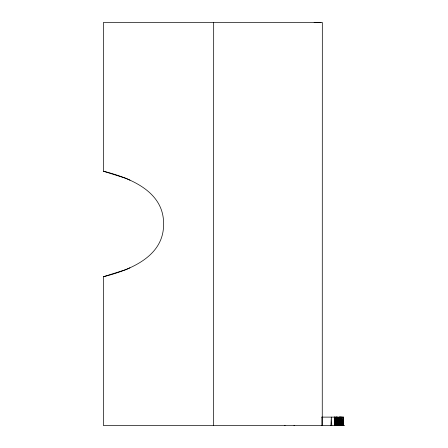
<?xml version="1.0" encoding="UTF-8"?>
<svg xmlns="http://www.w3.org/2000/svg" width="448" height="448" viewBox="0 0 448 448"><rect width="100%" height="100%" fill="white"/><g stroke="black" fill="none" stroke-linecap="round" stroke-linejoin="round"><path stroke-width="0.67" d="M129.965 267.826L126.252 269.528L103.454 276.724L103.426 425.555L344.344 425.594M129.982 180.141L126.263 178.438L103.471 171.231L103.494 22.4L322.325 22.434L322.258 425.589M213.606 425.572L213.679 22.417M321.95 425.594L321.966 417.122M336.09 425.594L336.258 417.122L336.605 417.122L336.722 425.594L336.347 425.594M341.594 417.127L341.55 425.6L340.189 417.127L340.626 425.6L339.242 417.122L338.346 425.594L338.346 421.036M339.242 425.594L339.242 417.122M341.432 425.594L341.432 417.122L340.732 425.594L340.732 417.122L339.937 425.594L339.937 417.122L339.035 425.594L339.147 417.122L338.145 425.594L337.882 417.122L337.316 425.594L337.036 417.122L336.577 425.594M341.6 419.731L341.342 425.6L342.642 425.6L342.524 417.122M336.101 421.686L336.258 417.122L336.302 425.594M336.241 425.594L336.258 417.122M343.168 425.594L343.319 417.122L321.759 417.122M334.488 425.594L334.762 417.122L335.143 417.122L335.311 425.594L334.762 417.122M339.814 421.686L340.032 417.127L340.547 425.6L340.878 417.127L341.398 417.127L341.393 425.6L340.648 417.127M330.904 425.594L331.33 417.122L331.811 425.594M334.902 425.594L335.462 425.594L336.106 417.122M342.524 425.594L343.319 417.122L342.742 417.127M341.342 425.6L341.606 422.99M340.547 425.6L341.622 417.777M103.454 276.724C130.161 270.015 164.018 256.542 163.576 223.989C164.03 191.436 130.178 177.951 103.471 171.231M293.972 425.589L294.459 425.589M314.143 22.445L320.975 22.434M284.777 425.589L285.085 425.589M342.793 425.6L343.364 425.594L343.319 417.122M334.186 417.122L334.477 417.122L334.818 425.594L335.143 417.122L335.462 425.594M342.938 425.6L344.081 425.594M337.646 417.122L338.346 425.594M340.917 417.127L341.55 425.6M339.27 417.127L339.433 421.036M334.426 423.64L334.499 425.594"/></g></svg>
